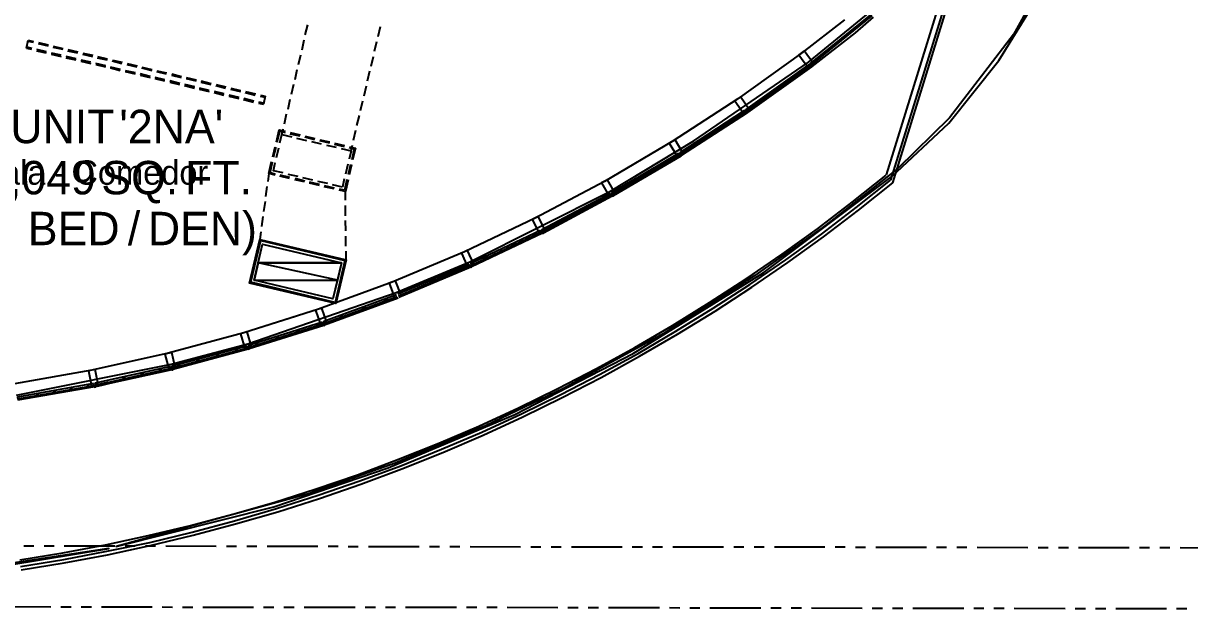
# Model space of a CAD drawing. Header units: feet. Extents: x -84 to 198, y -22 to 181.
# Drawn here: x 77.9 to 135.4, y 6.6 to 35.5 of the extents above; entities that cross this region are included whole.
import ezdxf
from ezdxf.enums import TextEntityAlignment as Align

# ---------------------------------------------------------------- set-up
doc = ezdxf.new("R2010")
doc.units = ezdxf.units.FT
for name, color, linetype in [('A-AREA-UNIDAD', 30, 'CONTINUOUS'), ('A-LINEA', 7, 'CONTINUOUS'), ('A-MURO-CONCRETO', 8, 'CONTINUOUS'), ('A-NOMBRE-ESPACIO', 2, 'CONTINUOUS'), ('A-TEXTO-PDF', 3, 'CONTINUOUS')]:
    doc.layers.add(name, color=color, linetype=linetype)

msp = doc.modelspace()

# ---------------------------------------------------------------- linework, layer by layer
at = {"layer": 'A-AREA-UNIDAD'}
for points in [[(128.352, 37.9556), (126.672, 34.9156), (123.52, 30.8089), (120.96, 28.32), (117.36, 25.4756), (113.92, 23.04), (109.44, 20.1956), (104.48, 17.4756), (100.64, 15.6444), (96.192, 13.7956), (91.92, 12.2844), (82.432, 9.6889), (90.208, 11.6444), (95.84, 13.5644), (102.08, 16.1956), (107.92, 19.2), (114.368, 23.2), (120.672, 27.9289), (123.488, 30.56), (125.952, 33.6356), (127.76, 36.5689)], [(77.52, 17.1556), (85.152, 18.6844), (88.928, 19.68), (96.24, 22.2044), (99.872, 23.7156), (106.8, 27.2), (110.912, 29.6889), (116.56, 33.5644), (119.6, 36.0356)], [(75.488, 8.5156), (82.08, 9.6), (75.232, 8.5689)]]:
    msp.add_lwpolyline(points, dxfattribs=at)
at = {"layer": 'A-LINEA'}
for p, q in [((120.416, 27.9992), (129.8657, 58.649)), ((120.6271, 27.7412), (130.1854, 58.7435)), ((120.7285, 27.6071), (130.3389, 58.7925)), ((120.7285, 27.6071), (130.3389, 58.7925)), ((119.7467, 35.7778), (118.8667, 35.0044)), ((91.76, 34.8978), (91.88, 35.3911)), ((95.3467, 34.8178), (95.4667, 35.3111)), ((118.3333, 35.6444), (116.2133, 34.0044)), ((78.0133, 34.2444), (78.1067, 34.6444)), ((78.1067, 34.6444), (78.36, 34.5778)), ((78.1067, 34.5911), (78.3467, 34.5378)), ((78.6, 34.5244), (79.08, 34.4044)), ((91.6, 34.1644), (91.7067, 34.6578)), ((95.1733, 34.0978), (95.2933, 34.5778)), ((118.8667, 35.0044), (116.7333, 33.3511)), ((78.0133, 34.2444), (78.2667, 34.1911)), ((78.28, 34.2311), (78.0267, 34.2978)), ((78.5067, 34.1244), (78.9867, 34.0178)), ((79, 34.0711), (78.52, 34.1778)), ((78.5867, 34.4711), (79.08, 34.3644)), ((79.24, 33.9511), (79.72, 33.8444)), ((79.7333, 33.8978), (79.2533, 34.0044)), ((79.32, 34.2978), (79.8, 34.1911)), ((79.3333, 34.3511), (79.8133, 34.2311)), ((80.04, 34.1244), (80.5333, 34.0178)), ((80.0533, 34.1778), (80.5467, 34.0711)), ((80.7733, 33.9511), (81.2667, 33.8444)), ((80.7867, 34.0044), (81.28, 33.8978)), ((91.4267, 33.4444), (91.5333, 33.9244)), ((116.2133, 34.0044), (113.08, 31.7511)), ((116.7733, 33.4978), (117.48, 34.1644)), ((79.96, 33.7778), (80.4533, 33.6711)), ((80.4667, 33.7244), (79.9733, 33.8311)), ((80.6933, 33.6044), (81.1867, 33.4978)), ((81.1867, 33.5511), (80.7067, 33.6578)), ((81.4267, 33.4444), (81.9067, 33.3244)), ((81.92, 33.3778), (81.44, 33.4844)), ((81.5067, 33.7778), (81.9867, 33.6711)), ((81.52, 33.8311), (82, 33.7244)), ((82.24, 33.6178), (82.72, 33.4978)), ((82.2533, 33.6578), (82.7333, 33.5511)), ((82.96, 33.4444), (83.4533, 33.3244)), ((82.9733, 33.4844), (83.4667, 33.3778)), ((95, 33.3644), (95.12, 33.8444)), ((82.6533, 33.2044), (82.16, 33.3111)), ((82.16, 33.2711), (82.64, 33.1511)), ((82.88, 33.0978), (83.3733, 32.9778)), ((83.3867, 33.0311), (82.8933, 33.1378)), ((83.6133, 32.9244), (84.1067, 32.8044)), ((84.1067, 32.8578), (83.6267, 32.9778)), ((83.6933, 33.2711), (84.1867, 33.1511)), ((83.7067, 33.3111), (84.2, 33.2044)), ((84.84, 32.6844), (84.36, 32.8044)), ((84.4267, 33.0978), (84.9067, 32.9778)), ((84.44, 33.1378), (84.92, 33.0311)), ((85.16, 32.9244), (85.64, 32.8044)), ((85.1733, 32.9778), (85.6533, 32.8578)), ((85.8933, 32.8044), (86.3867, 32.6844)), ((91.2533, 32.7111), (91.36, 33.1911)), ((94.8267, 32.6311), (94.9467, 33.1244)), ((116.7067, 33.3244), (113.56, 31.0844)), ((84.3467, 32.7511), (84.8267, 32.6311)), ((85.5733, 32.5111), (85.08, 32.6311)), ((85.08, 32.5778), (85.56, 32.4578)), ((85.8, 32.4044), (86.2933, 32.2844)), ((86.3067, 32.3378), (85.8133, 32.4578)), ((85.88, 32.7511), (86.3733, 32.6311)), ((86.5333, 32.2311), (87.0267, 32.1111)), ((87.0267, 32.1644), (86.5467, 32.2844)), ((86.6133, 32.5778), (87.1067, 32.4578)), ((86.6267, 32.6311), (87.12, 32.5111)), ((87.3467, 32.4044), (87.8267, 32.2844)), ((87.36, 32.4578), (87.84, 32.3378)), ((88.08, 32.2311), (88.56, 32.1111)), ((88.0933, 32.2844), (88.5733, 32.1644)), ((91.08, 31.9778), (91.1867, 32.4711)), ((94.6533, 31.8978), (94.7733, 32.3911)), ((87.2667, 32.0578), (87.7467, 31.9378)), ((87.76, 31.9911), (87.28, 32.1111)), ((87.9867, 31.8844), (88.48, 31.7644)), ((88.4933, 31.8178), (88, 31.9378)), ((88.72, 31.7111), (89.2133, 31.5911)), ((89.2267, 31.6444), (88.7333, 31.7644)), ((88.8, 32.0578), (89.2933, 31.9378)), ((88.8133, 32.1111), (89.3067, 31.9911)), ((89.5333, 31.8844), (89.7733, 31.8311)), ((89.5467, 31.9378), (89.7867, 31.8844)), ((89.7867, 31.8844), (89.6933, 31.4844)), ((90.9067, 31.2444), (91.0133, 31.7378)), ((94.48, 31.1778), (94.6, 31.6578)), ((113.08, 31.7511), (109.84, 29.6444)), ((114, 31.4978), (114.4267, 31.8978)), ((89.4533, 31.5378), (89.6933, 31.4844)), ((89.7067, 31.5378), (89.4667, 31.5911)), ((113.5333, 31.0578), (110.2933, 28.9511)), ((90.7333, 30.5244), (90.84, 31.0044)), ((94.3067, 30.4444), (94.4267, 30.9244)), ((90.6, 29.9911), (90.6667, 30.2711)), ((91, 30.0311), (91.4933, 29.9244)), ((91.0133, 30.0844), (91.5067, 29.9778)), ((91.7467, 29.9111), (92.2267, 29.8044)), ((94.1333, 29.7111), (94.2533, 30.2044)), ((90.16, 28.8978), (90.2667, 29.3911)), ((90.2, 28.8844), (90.32, 29.3778)), ((90.3333, 28.8578), (90.4533, 29.3378)), ((91.3333, 29.8178), (91.8267, 29.6978)), ((91.7333, 29.8711), (92.2133, 29.7511)), ((92.0667, 29.6444), (92.5467, 29.5378)), ((92.4667, 29.6978), (92.9467, 29.5778)), ((92.48, 29.7378), (92.96, 29.6311)), ((92.8, 29.4711), (93.28, 29.3644)), ((93.1867, 29.5244), (93.68, 29.4044)), ((93.2, 29.5644), (93.6933, 29.4578)), ((93.92, 29.3511), (94.1733, 29.2844)), ((93.9333, 29.3911), (94.24, 29.3244)), ((94.0133, 29.1911), (94.08, 29.4711)), ((94.24, 29.3244), (94.0933, 28.7378)), ((109.84, 29.6444), (106.5067, 27.6844)), ((94.1733, 29.2844), (94.0533, 28.7511)), ((110.2667, 28.9244), (106.9333, 26.9644)), ((109.72, 28.6978), (109.9733, 28.9511)), ((93.8533, 28.5378), (93.7467, 28.0444)), ((93.9867, 28.5111), (93.88, 28.0178)), ((94.04, 28.4978), (93.92, 28.0044)), ((89.96, 28.0711), (89.9067, 27.6844)), ((90.9867, 27.8178), (90.5067, 27.9378)), ((91, 27.8711), (90.52, 27.9911)), ((91.4, 27.9244), (90.92, 28.0311)), ((91.72, 27.6578), (91.24, 27.7644)), ((91.7333, 27.6978), (91.2533, 27.8178)), ((92.1333, 27.7511), (91.64, 27.8578)), ((92.4667, 27.5244), (91.9733, 27.6444)), ((92.8667, 27.5778), (92.3733, 27.6844)), ((93.68, 27.8044), (93.5867, 27.4044)), ((106.5067, 27.6844), (103.0933, 25.8711)), ((107.9333, 27.6578), (108.2, 27.9111)), ((89.8667, 27.4311), (89.8, 26.9378)), ((92.4533, 27.4844), (91.96, 27.5911)), ((93.1867, 27.3111), (92.6933, 27.4178)), ((93.2, 27.3511), (92.7067, 27.4711)), ((93.5867, 27.4044), (93.1067, 27.5111)), ((93.7333, 26.7511), (93.7333, 27.1778)), ((89.7733, 26.6978), (89.7067, 26.2044)), ((93.7467, 25.9911), (93.7333, 26.4978)), ((106.8933, 26.9511), (103.4933, 25.1378)), ((106.2667, 26.7111), (106.4933, 26.9244)), ((89.6667, 25.9511), (89.6, 25.4578)), ((104.7467, 25.8978), (104.96, 26.1111)), ((93.76, 25.2444), (93.7467, 25.7511)), ((103.0933, 25.8711), (99.6, 24.2178)), ((89.5733, 25.2044), (89.52, 24.8178)), ((93.76, 24.4978), (93.76, 24.9911)), ((103.4533, 25.1244), (99.96, 23.4711)), ((103.24, 25.1111), (103.3733, 25.2444)), ((93.7733, 23.8178), (93.7733, 24.2444)), ((99.6, 24.2178), (96.04, 22.7244)), ((101.8933, 24.4711), (102.08, 24.6578)), ((99.84, 23.5911), (96.32, 22.1244)), ((100.5333, 23.8311), (100.72, 24.0178)), ((99.92, 23.4578), (96.3733, 21.9644)), ((99.24, 23.2578), (99.4133, 23.4178)), ((96.04, 22.7244), (92.4133, 21.3911)), ((96.04, 22.7244), (95.8533, 22.6578)), ((98.0267, 22.7511), (98.2, 22.9111)), ((96.3333, 21.9378), (92.7067, 20.6044)), ((96.3333, 21.9378), (92.7067, 20.6044)), ((95.6667, 21.7911), (95.8133, 21.9244)), ((96.16, 21.9644), (96.2933, 22.0178)), ((96.16, 21.9644), (96.2933, 22.0178)), ((92.4133, 21.3911), (88.7333, 20.2178)), ((92.4133, 21.3911), (92.2133, 21.3244)), ((92.5733, 21.4444), (92.4133, 21.3911)), ((94.5467, 21.3778), (94.7067, 21.5244)), ((91.3333, 21.0444), (88.7333, 20.2178)), ((92.3467, 20.5778), (92.48, 20.7111)), ((93.44, 20.9644), (93.5867, 21.1111)), ((88.7333, 20.2178), (85, 19.2178)), ((92.6667, 20.5911), (88.9867, 19.4311)), ((92.6667, 20.5911), (88.9867, 19.4311)), ((91.32, 20.2578), (91.4667, 20.3911)), ((89.28, 19.6044), (89.4133, 19.7378)), ((90.3067, 19.9244), (90.44, 20.0578)), ((85, 19.2178), (81.24, 18.3778)), ((88.9467, 19.4178), (85.2267, 18.4178)), ((87.36, 19.0711), (87.48, 19.1911)), ((88.3067, 19.3244), (88.44, 19.4444)), ((84.56, 18.3511), (84.6667, 18.4578)), ((85.4533, 18.5644), (85.5867, 18.6844)), ((86.4133, 18.8178), (86.5333, 18.9378)), ((81.24, 18.3778), (77.4267, 17.7111)), ((81.96, 17.8178), (82, 17.8711)), ((82.7733, 17.9511), (82.8933, 18.0578)), ((83.6667, 18.1511), (83.7867, 18.2578)), ((81.3733, 17.5644), (77.5733, 16.8978)), ((79.3467, 17.2844), (79.4533, 17.3911)), ((80.1733, 17.4311), (80.28, 17.5378)), ((81.0133, 17.5778), (81.12, 17.6844)), ((78.5067, 17.1378), (78.6133, 17.2444)), ((77.88, 9.7244), (78.3733, 9.7244)), ((78.88, 9.7244), (79.3733, 9.7244)), ((79.88, 9.7244), (82.3733, 9.7244)), ((82.88, 9.7244), (83.3733, 9.7244)), ((83.88, 9.7244), (84.3733, 9.7244)), ((84.88, 9.7244), (87.3733, 9.7111)), ((87.88, 9.7111), (88.3733, 9.7111)), ((88.88, 9.7111), (89.3733, 9.7111)), ((89.88, 9.7111), (92.3733, 9.7111)), ((92.88, 9.7111), (93.3733, 9.7111)), ((93.88, 9.6978), (94.3733, 9.6978)), ((94.88, 9.6978), (97.3733, 9.6978)), ((97.88, 9.6978), (98.3733, 9.6978)), ((98.88, 9.6978), (99.3733, 9.6978)), ((99.88, 9.6978), (102.3733, 9.6844)), ((102.88, 9.6844), (103.3733, 9.6844)), ((103.88, 9.6844), (104.3733, 9.6844)), ((104.88, 9.6844), (107.3733, 9.6844)), ((107.88, 9.6844), (108.3733, 9.6844)), ((108.88, 9.6844), (109.3733, 9.6844)), ((109.88, 9.6844), (112.3733, 9.6711)), ((112.88, 9.6711), (113.3733, 9.6711)), ((113.88, 9.6711), (114.3733, 9.6711)), ((114.88, 9.6711), (117.3733, 9.6711)), ((117.88, 9.6711), (118.3733, 9.6711)), ((118.88, 9.6578), (119.3733, 9.6578)), ((119.88, 9.6578), (122.3733, 9.6578)), ((122.88, 9.6578), (123.3733, 9.6578)), ((123.88, 9.6578), (124.3733, 9.6578)), ((124.88, 9.6578), (127.3733, 9.6444)), ((127.88, 9.6444), (128.3733, 9.6444)), ((128.88, 9.6444), (129.3733, 9.6444)), ((129.88, 9.6444), (132.3733, 9.6444)), ((132.88, 9.6444), (133.3733, 9.6444)), ((133.88, 9.6444), (134.3733, 9.6444)), ((134.88, 9.6444), (137.3733, 9.6311)), ((76.7067, 6.7378), (79.2133, 6.7244)), ((79.7067, 6.7244), (80.2133, 6.7244)), ((80.7067, 6.7244), (81.2133, 6.7244)), ((81.7067, 6.7244), (84.2133, 6.7244)), ((84.7067, 6.7244), (85.2133, 6.7111)), ((85.7067, 6.7111), (86.2133, 6.7111)), ((86.7067, 6.7111), (89.2133, 6.7111)), ((89.7067, 6.7111), (90.2133, 6.7111)), ((90.7067, 6.7111), (91.2133, 6.7111)), ((91.7067, 6.7111), (94.2133, 6.6978)), ((94.7067, 6.6978), (95.2133, 6.6978)), ((95.7067, 6.6978), (96.2133, 6.6978)), ((96.7067, 6.6978), (99.2133, 6.6978)), ((99.7067, 6.6978), (100.2133, 6.6978)), ((100.7067, 6.6978), (101.2133, 6.6978)), ((101.7067, 6.6978), (104.2133, 6.6844)), ((104.7067, 6.6844), (105.2133, 6.6844)), ((105.7067, 6.6844), (106.2133, 6.6844)), ((106.7067, 6.6844), (109.2133, 6.6844)), ((109.7067, 6.6844), (110.2133, 6.6711)), ((110.7067, 6.6711), (111.2133, 6.6711)), ((111.7067, 6.6711), (114.2133, 6.6711)), ((114.7067, 6.6711), (115.2133, 6.6711)), ((115.7067, 6.6711), (116.2133, 6.6711)), ((116.7067, 6.6711), (119.2133, 6.6578)), ((119.7067, 6.6578), (120.2133, 6.6578)), ((120.7067, 6.6578), (121.2133, 6.6578)), ((121.7067, 6.6578), (124.2133, 6.6578)), ((124.7067, 6.6578), (125.2133, 6.6578)), ((125.7067, 6.6578), (126.2133, 6.6578)), ((126.7067, 6.6578), (129.2133, 6.6444)), ((129.7067, 6.6444), (130.2133, 6.6444)), ((130.7067, 6.6444), (131.2133, 6.6444)), ((131.7067, 6.6444), (134.2133, 6.6444)), ((134.7067, 6.6444), (135.2133, 6.6311))]:
    msp.add_line(p, q, dxfattribs=at)
for points in [[(119.6133, 35.8844), (116.6533, 33.4978), (116.7067, 33.4311), (119.6667, 35.8178), (119.6133, 35.8844)], [(116.5333, 33.3111), (116.6533, 33.3911), (116.7067, 33.3244), (116.7333, 33.3511), (116.68, 33.4178), (116.8, 33.5111), (116.3467, 34.1111), (116.08, 33.9111), (116.5333, 33.3111)], [(116.5867, 33.4444), (113.48, 31.2311), (113.5333, 31.1644), (116.64, 33.3778), (116.5867, 33.4444)], [(113.36, 31.0444), (113.48, 31.1244), (113.5333, 31.0578), (113.56, 31.0711), (113.52, 31.1511), (113.64, 31.2311), (113.2133, 31.8444), (112.9333, 31.6578), (113.36, 31.0444)], [(113.4133, 31.1778), (110.2267, 29.0978), (110.2667, 29.0311), (113.4667, 31.1111), (113.4133, 31.1778)], [(90.3333, 29.6311), (90.4667, 30.2178), (90.7733, 30.1511)], [(90.3733, 29.6178), (90.5067, 30.1511), (90.76, 30.0978)], [(90.5067, 29.5911), (90.6, 29.9911), (91.0933, 29.8711)], [(110.0933, 28.9244), (110.2133, 28.9911), (110.2667, 28.9244), (110.2933, 28.9511), (110.2533, 29.0178), (110.3733, 29.0978), (109.9867, 29.7378), (109.6933, 29.5644), (110.0933, 28.9244)], [(93.52, 29.2978), (94.0133, 29.1911), (93.92, 28.7778)], [(110.16, 29.0578), (106.8667, 27.1244), (106.9067, 27.0578), (110.2, 28.9911), (110.16, 29.0578)], [(90.2667, 27.9911), (89.96, 28.0711), (90.0933, 28.6578)], [(90.28, 28.0444), (90.0267, 28.1111), (90.1467, 28.6444)], [(90.6667, 28.0978), (90.1867, 28.2044), (90.28, 28.6178)], [(77.68, 9.0311), (79.8, 9.3778), (81.9067, 9.7778), (84.0133, 10.2311), (86.1067, 10.7244), (88.1867, 11.2844), (90.2533, 11.8844), (92.2933, 12.5378), (94.3333, 13.2311), (96.3467, 13.9911), (98.3467, 14.7911), (100.32, 15.6311), (102.2667, 16.5244), (104.2, 17.4711), (106.1067, 18.4711), (108, 19.4978), (109.8533, 20.5778), (111.68, 21.7111), (113.4933, 22.8844), (115.2667, 24.0978), (117.0133, 25.3511), (118.72, 26.6578), (120.4, 27.9911)], [(77.72, 8.7111), (79.8533, 9.0578), (81.9733, 9.4578), (84.0933, 9.8978), (86.1867, 10.4044), (88.2667, 10.9644), (90.3467, 11.5644), (92.4, 12.2178), (94.44, 12.9244), (96.4667, 13.6711), (98.4667, 14.4844), (100.4533, 15.3244), (102.4133, 16.2311), (104.36, 17.1778), (106.2667, 18.1644), (108.16, 19.2044), (110.0267, 20.2978), (111.8667, 21.4311), (113.68, 22.6044), (115.4533, 23.8178), (117.2, 25.0844), (118.92, 26.3911), (120.6133, 27.7378)], [(77.7467, 8.5378), (79.88, 8.8844), (82.0133, 9.2844), (84.12, 9.7378), (86.2267, 10.2444), (88.32, 10.8044), (90.4, 11.4044), (92.4533, 12.0578), (94.4933, 12.7644), (96.52, 13.5244), (98.5333, 14.3244), (100.52, 15.1778), (102.48, 16.0844), (104.4267, 17.0311), (106.3467, 18.0178), (108.24, 19.0711), (110.1067, 20.1511), (111.96, 21.2844), (113.7733, 22.4711), (115.5467, 23.6844), (117.3067, 24.9511), (119.0267, 26.2578), (120.72, 27.6044)], [(77.7467, 8.5378), (79.88, 8.8844), (82.0133, 9.2844), (84.12, 9.7378), (86.2267, 10.2444), (88.32, 10.8044), (90.4, 11.4044), (92.4533, 12.0578), (94.4933, 12.7644), (96.52, 13.5244), (98.5333, 14.3244), (100.52, 15.1778), (102.48, 16.0844), (104.4267, 17.0311), (106.3467, 18.0178), (108.24, 19.0711), (110.1067, 20.1511), (111.96, 21.2844), (113.7733, 22.4711), (115.5467, 23.6844), (117.3067, 24.9511), (119.0267, 26.2578), (120.72, 27.6044)], [(93.8667, 27.7644), (93.7333, 27.1778), (93.4267, 27.2444)], [(93.8133, 27.7778), (93.6933, 27.2444), (93.44, 27.2978)], [(106.7333, 26.9511), (106.8533, 27.0178), (106.8933, 26.9511), (106.9333, 26.9644), (106.8933, 27.0444), (107.0267, 27.1111), (106.6533, 27.7644), (106.36, 27.6044), (106.7333, 26.9511)], [(106.8, 27.0844), (103.4267, 25.2978), (103.4667, 25.2311), (106.84, 27.0178), (106.8, 27.0844)], [(103.28, 25.1244), (103.4133, 25.1911), (103.4533, 25.1244), (103.4933, 25.1378), (103.4533, 25.2178), (103.5867, 25.2844), (103.24, 25.9511), (102.9467, 25.8044), (103.28, 25.1244)], [(89.52, 24.8178), (93.7733, 23.8178), (93.2667, 21.6711), (89.0133, 22.6711), (89.52, 24.8178)], [(89.56, 24.7644), (93.7067, 23.7778), (93.2267, 21.7244), (89.0667, 22.7111), (89.56, 24.7644)], [(103.36, 25.2578), (99.92, 23.6311), (99.9467, 23.5511), (103.4, 25.1911), (103.36, 25.2578)], [(93.5467, 23.6711), (93.12, 21.8978), (89.24, 22.8178), (89.6533, 24.5911), (93.5467, 23.6711)], [(99.76, 23.4711), (99.8933, 23.5244), (99.92, 23.4578), (99.96, 23.4711), (99.9333, 23.5511), (100.0667, 23.6044), (99.76, 24.2844), (99.4533, 24.1511), (99.76, 23.4711)], [(96.36, 22.0444), (99.8667, 23.5244), (99.84, 23.5911)], [(96.48, 22.0844), (96.2, 22.7911), (95.8933, 22.6711), (96.16, 21.9644)], [(96.48, 22.0844), (96.2, 22.7911), (95.8933, 22.6711), (96.16, 21.9644)], [(96.2533, 22.0978), (92.6667, 20.7778), (92.7067, 20.6978), (96.28, 22.0178)], [(92.5067, 20.6311), (92.64, 20.6711), (92.6667, 20.5911), (92.7067, 20.6044), (92.68, 20.6844), (92.8133, 20.7378), (92.5733, 21.4444), (92.2667, 21.3378), (92.5067, 20.6311)], [(92.5067, 20.6311), (92.64, 20.6711), (92.6667, 20.5911), (92.7067, 20.6044), (92.68, 20.6844), (92.8133, 20.7378), (92.5733, 21.4444), (92.2667, 21.3378), (92.5067, 20.6311)], [(92.6, 20.7511), (88.96, 19.5911), (88.9867, 19.5111), (92.6267, 20.6711), (92.6, 20.7511)], [(88.7867, 19.4578), (88.9333, 19.4978), (88.9467, 19.4178), (88.9867, 19.4311), (88.9733, 19.5111), (89.1067, 19.5511), (88.8933, 20.2711), (88.5733, 20.1778), (88.7867, 19.4578)], [(88.7867, 19.4578), (88.9333, 19.4978), (88.9467, 19.4178), (88.9867, 19.4311), (88.9733, 19.5111), (89.1067, 19.5511), (88.8933, 20.2711), (88.5733, 20.1778), (88.7867, 19.4578)], [(88.88, 19.5644), (85.2, 18.5778), (85.2267, 18.4978), (88.9067, 19.4844), (88.88, 19.5644)], [(85.0267, 18.4444), (85.16, 18.4844), (85.1867, 18.4044), (85.2267, 18.4044), (85.2, 18.4978), (85.3467, 18.5244), (85.1733, 19.2578), (84.84, 19.1778), (85.0267, 18.4444)], [(81.2133, 17.6044), (81.36, 17.6444), (81.3733, 17.5511), (81.4133, 17.5644), (81.4, 17.6444), (81.5467, 17.6711), (81.4, 18.4178), (81.0667, 18.3511), (81.2133, 17.6044)], [(85.12, 18.5644), (81.4, 17.7378), (81.4267, 17.6578)], [(85.1867, 18.4044), (82.1067, 17.7244), (81.7867, 17.6444), (81.4133, 17.5644)], [(81.4267, 17.6578), (81.8533, 17.7511), (82.0133, 17.7778), (85.1467, 18.4844), (85.12, 18.5644)], [(81.32, 17.7244), (77.5733, 17.0578), (77.5867, 16.9778), (81.3333, 17.6311), (81.32, 17.7244)]]:
    msp.add_lwpolyline(points, dxfattribs=at)
at = {"layer": 'A-MURO-CONCRETO'}
for points in [[(89.6533, 24.5911), (93.5467, 23.6711), (89.44, 23.6711), (89.6533, 24.5911), (89.6533, 24.5911)], [(89.44, 23.6711), (89.24, 22.8178), (93.3467, 22.8178), (89.44, 23.6711)], [(89.44, 23.6711), (93.5467, 23.6711), (93.3467, 22.8178), (89.44, 23.6711), (89.44, 23.6711)], [(89.24, 22.8178), (93.3467, 22.8178), (93.12, 21.8978), (89.24, 22.8178), (89.24, 22.8178)]]:
    msp.add_lwpolyline(points, dxfattribs=at)

# ---------------------------------------------------------------- texts
at = {"layer": 'A-NOMBRE-ESPACIO'}
msp.add_text('Sala - Comedor', height=1.2, dxfattribs=at).set_placement((81.36, 27.52), align=Align.CENTER)
at = {"layer": 'A-TEXTO-PDF'}
for s, p in [('UNIT', (79.7868, 29.5652)), ("'2NA'", (85.1528, 29.5652)), ('4,049', (78.6806, 27.0452)), ('SQ.', (83.5992, 27.0452)), ('FT.', (87.4869, 27.0452)), ('BED', (80.343, 24.5385)), ('/', (83.3161, 24.5385)), ('DEN)', (86.6884, 24.5385))]:
    msp.add_text(s, height=1.646, dxfattribs=at).set_placement(p, align=Align.CENTER)

doc.saveas('drawing.dxf')
